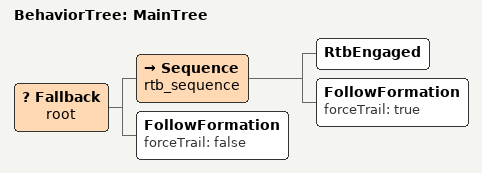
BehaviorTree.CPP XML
<root main_tree_to_execute="MainTree">
  <BehaviorTree ID="MainTree">
    <Fallback name="root">
      <Sequence name="rtb_sequence">
        <RtbEngaged/>
        <FollowFormation forceTrail="true"/>
      </Sequence>
      <FollowFormation forceTrail="false"/>
    </Fallback>
  </BehaviorTree>
</root>
